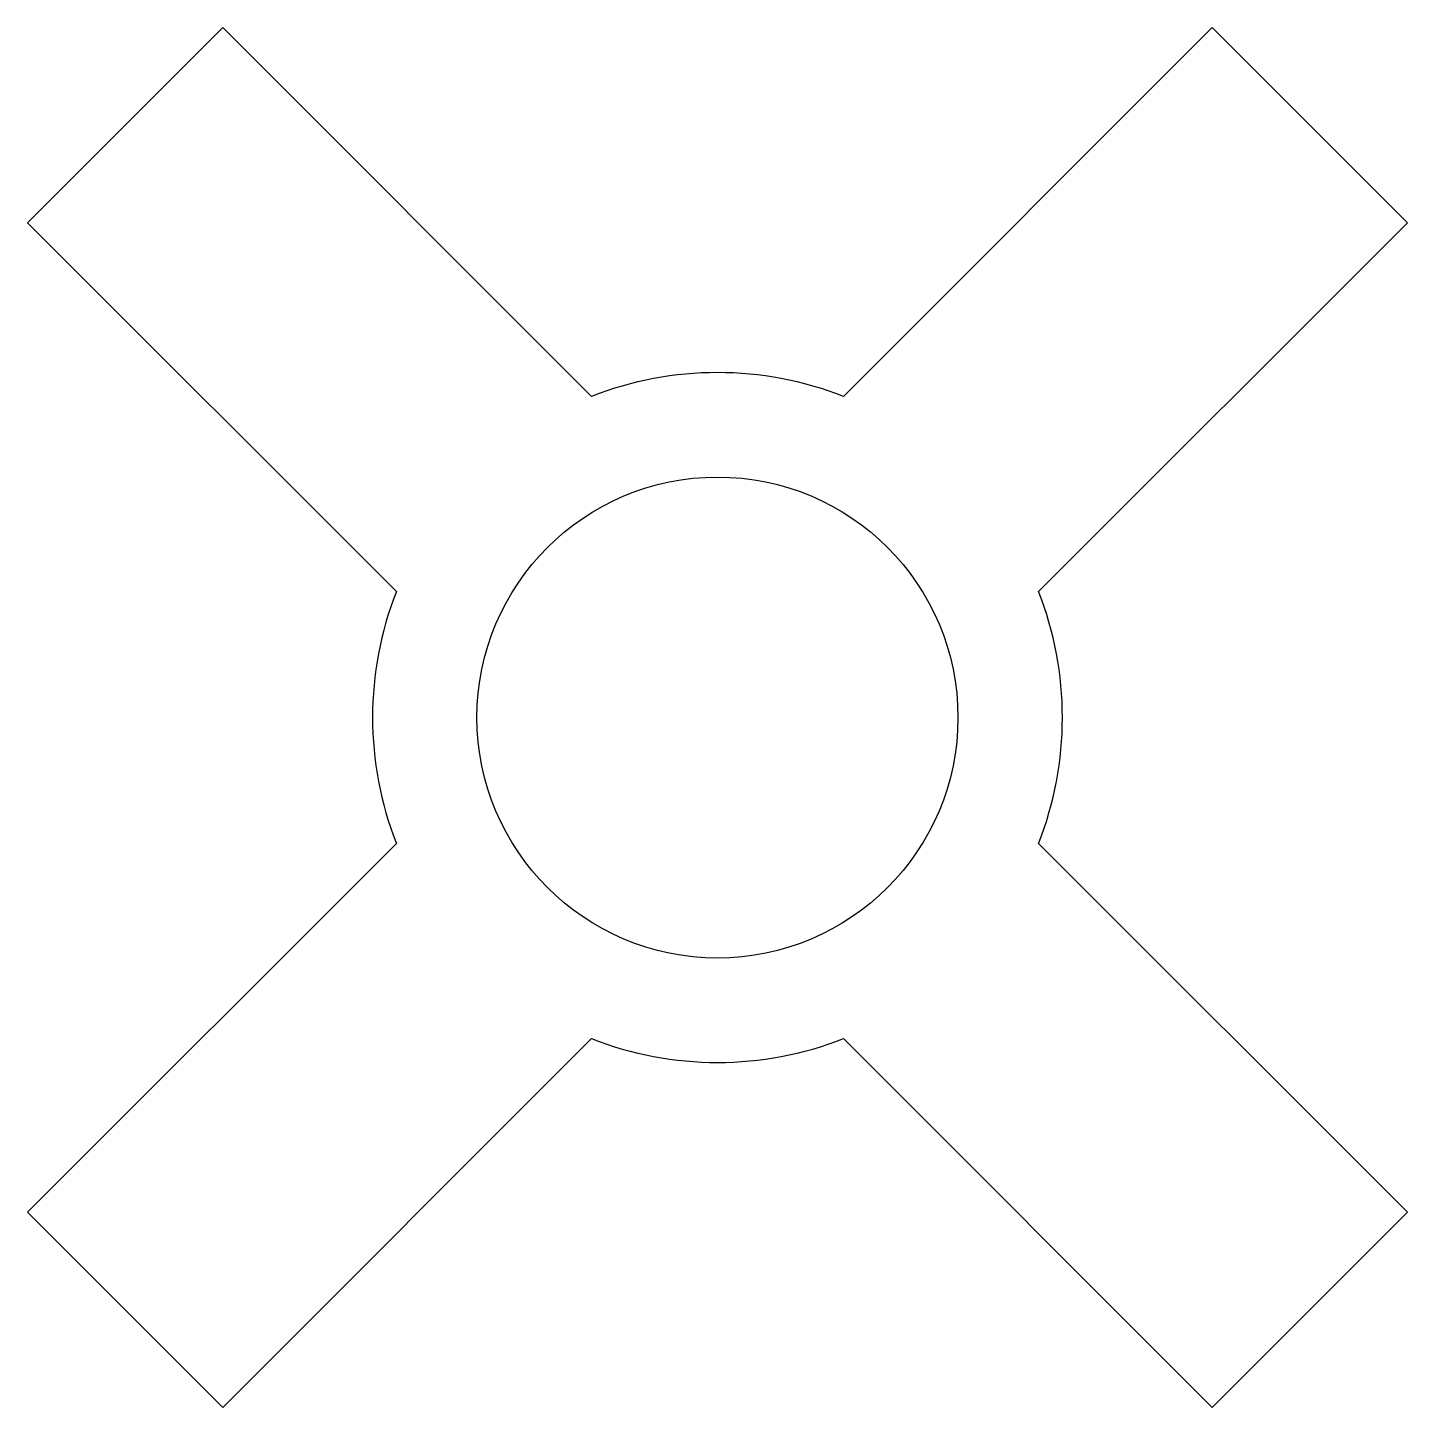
# Model space of a CAD drawing. Header units: millimetres. Extents: x 0 to 140, y 0 to 140.
import ezdxf

# ---------------------------------------------------------------- set-up
doc = ezdxf.new("R2010")
doc.units = ezdxf.units.MM
doc.layers.add('DXF_tmp', color=7, linetype='CONTINUOUS')

msp = doc.modelspace()

# ---------------------------------------------------------------- linework, layer by layer
at = {"layer": 'DXF_tmp'}
for p, q in [((0, 120.21), (19.8, 140.01)), ((19.8, 140.01), (57.22, 102.59)), ((82.79, 102.59), (120.21, 140.01)), ((120.21, 140.01), (140.01, 120.21)), ((0, 120.21), (37.42, 82.79)), ((102.59, 82.79), (140.01, 120.21)), ((0, 19.8), (37.42, 57.22)), ((102.59, 57.22), (140.01, 19.8)), ((19.8, 0), (57.22, 37.42)), ((82.79, 37.42), (120.21, 0)), ((0, 19.8), (19.8, 0)), ((120.21, 0), (140.01, 19.8))]:
    msp.add_line(p, q, dxfattribs=at)
msp.add_circle((70, 70), 24.4, dxfattribs=at)
for start, end in [(68.5782, 111.4218), (158.5782, -158.5782), (-21.4218, 21.4218), (-111.4218, -68.5782)]:
    msp.add_arc((70, 70), 35, start, end, dxfattribs=at)

doc.saveas('drawing.dxf')
